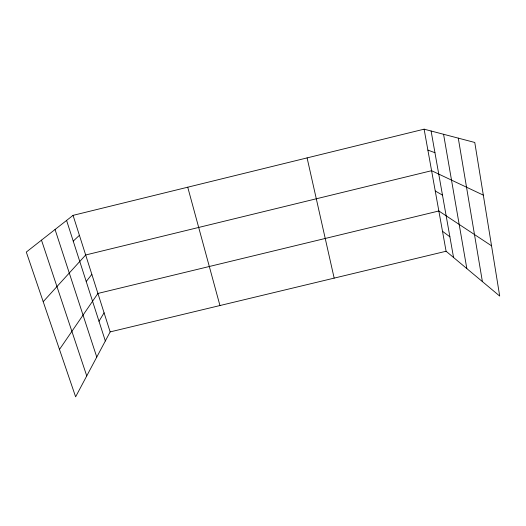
<?xml version="1.0" encoding="UTF-8"?>
<svg xmlns="http://www.w3.org/2000/svg" width="526" height="526" viewBox="0 0 526 526"><rect width="100%" height="100%" fill="white"/><g stroke="black" fill="none" stroke-linecap="round" stroke-linejoin="round"><path stroke-width="0.79" d="M73.055 215.358L110.158 331.899L75.619 396.828L26.3 252.072L73.055 215.358L424.114 129.172L474.774 142.467L499.7 296.059L446.094 251.25L424.114 129.172M98.993 321.261L104.082 312.819M59.477 349.448L97.915 293.442L438.842 210.985L491.547 245.82M86.218 281.509L91.84 274.355M43.204 301.687L85.672 254.985L431.59 170.7L483.322 195.139M73.232 241.112L79.413 235.319M110.158 331.899L446.094 251.25M427.881 150.094L434.956 152.711M435.245 190.991L442.484 195.113M442.498 231.269L449.888 236.818M41.482 240.152L86.744 375.912M55.052 229.494L96.764 357.082M66.585 220.433L105.331 340.973M187.736 187.203L219.947 305.54M307.092 157.899L334.161 278.123M431.096 131.007L453.557 257.49M443.569 134.275L466.832 268.589M458.277 138.134L482.388 281.588"/></g></svg>
